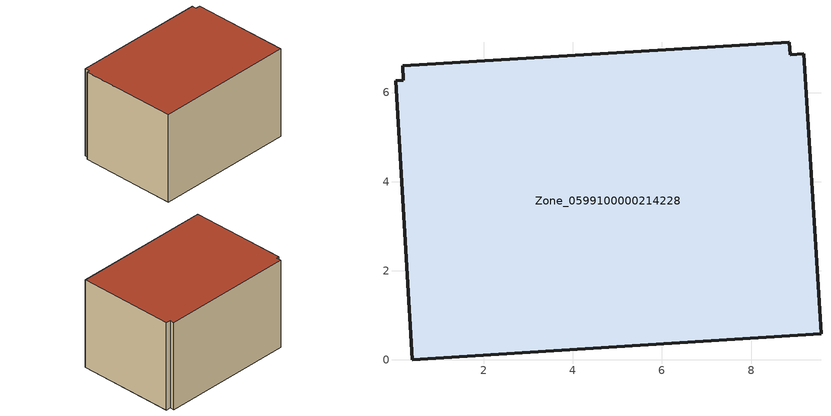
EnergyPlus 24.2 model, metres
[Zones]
Zone_0599100000214228
 floor ground (C_G): 0.02,6.26 0.19,6.27 0.18,6.6 8.86,7.13 8.88,6.85 9.19,6.87 9.57,0.59 0.4,0 z0
 wall outside (C_F): 9.57,0.59 9.19,6.87 8.88,6.85 8.86,7.13 0.18,6.6 0.19,6.27 0.02,6.26 0.4,0 9.57,0.59 z0:5.87
 roof outside (C_R): 0.19,6.27 0.02,6.26 0.4,0 9.57,0.59 9.19,6.87 8.88,6.85 8.86,7.13 0.18,6.6 z5.87
[BUILDING]
Pand.0599100000214228: North Axis=0; Terrain=City; Loads Convergence Tolerance Value=0.04; Temperature Convergence Tolerance Value=0.4; Solar Distribution=FullExterior; Maximum Number of Warmup Days=25; Minimum Number of Warmup Days=1
[Site:Location]
Rotterdam.The.Hague.AP_ZH_NLD Design_Conditions: Latitude=51.96; Longitude=4.45; Time Zone=1; Elevation=-4.5
[SITE:GROUNDTEMPERATURE:BUILDINGSURFACE]
18, 18, 18, 18, 18, 18, 18, 18, 18, 18, 18, 18
[MATERIAL] Thermal Absorptance=0.9; Solar Absorptance=0.7; Visible Absorptance=0.7
Name | Roughness | Thickness | Conductivity | Density | Specific Heat
G.TC.1946-1964 | MediumSmooth | 0.15 | 1 | 540 | 1210
F.TC.1946-1964 | Rough | 0.3 | 0.857143 | 1920 | 840
R.TC.1946-1964 | MediumRough | 0.2 | 0.235294 | 1500 | 1000
[CONSTRUCTION]
C_G: G.TC.1946-1964
C_F: F.TC.1946-1964
C_R: R.TC.1946-1964
[ZONE]
Zone_0599100000214228: Type=1; Multiplier=1; Ceiling Height=Autocalculate; Volume=Autocalculate; Floor Area=autocalculate; Part of Total Floor Area=Yes
[ZONEINFILTRATION:DESIGNFLOWRATE]
Infil_Zone_0599100000214228: Zone or ZoneList or Space or SpaceList=Zone_0599100000214228; Schedule=AlwaysOn; Design Flow Rate Calculation Method=Flow/Area; Flow Rate per Floor Area=0.003; Constant Term Coefficient=1; Temperature Term Coefficient=0; Velocity Term Coefficient=0; Velocity Squared Term Coefficient=0
[HVACTEMPLATE:ZONE:IDEALLOADSAIRSYSTEM]
Zone_0599100000214228: Maximum Heating Supply Air Temperature=50; Minimum Cooling Supply Air Temperature=13; Maximum Heating Supply Air Humidity Ratio=0.0156; Minimum Cooling Supply Air Humidity Ratio=0.0077; Heating Limit=NoLimit; Cooling Limit=NoLimit; Dehumidification Control Type=ConstantSensibleHeatRatio; Cooling Sensible Heat Ratio=0.7; Dehumidification Setpoint=60; Humidification Control Type=None; Humidification Setpoint=30; Outdoor Air Method=None; Outdoor Air Flow Rate per Person=0.00944; Outdoor Air Flow Rate per Zone Floor Area=0; Outdoor Air Flow Rate per Zone=0; Demand Controlled Ventilation Type=None; Outdoor Air Economizer Type=NoEconomizer; Heat Recovery Type=None; Sensible Heat Recovery Effectiveness=0.7; Latent Heat Recovery Effectiveness=0.65
[ZONECONTROL:THERMOSTAT]
ThermostatControl_Zone_0599100000214228: Zone or ZoneList=Zone_0599100000214228; Control Type Schedule=DualSetpointControlType; Control 1=Thermostat_Zone_0599100000214228; Temperature Difference Between Cutout And Setpoint=0
[THERMOSTATSETPOINT:DUALSETPOINT]
Thermostat_Zone_0599100000214228: Heating Setpoint Temperature Schedule=HeatingSetpoint_Zone_0599100000214228; Cooling Setpoint Temperature Schedule=CoolingSetpoint_Zone_0599100000214228
[SCHEDULE:COMPACT]
HeatingSetpoint_Zone_0599100000214228: Through: 12/31, For: AllDays, Until: 24:00, 21
CoolingSetpoint_Zone_0599100000214228: Through: 12/31, For: AllDays, Until: 24:00, 24
DualSetpointControlType: Through: 12/31, For: AllDays, Until: 24:00, 4
AlwaysOn: Through: 12/31, For: AllDays, Until: 24:00, 1
